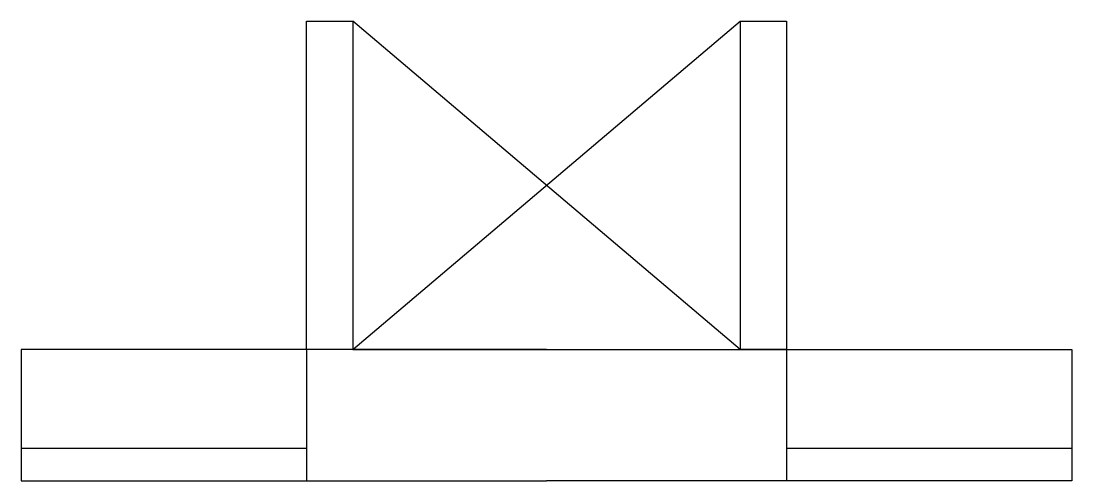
# Model space of a CAD drawing. Header units: millimetres. Extents: x -80 to 80, y -45 to 25.
import ezdxf

# ---------------------------------------------------------------- set-up
doc = ezdxf.new("R2010")
doc.units = ezdxf.units.MM
doc.layers.get('0').update_dxf_attribs({"linetype": 'CONTINUOUS'})

msp = doc.modelspace()

# ---------------------------------------------------------------- linework, layer by layer
for p, q in [((29.5, 25), (36.56, 25)), ((29.5, 25), (29.5, -25)), ((36.56, 25), (36.56, -25)), ((0, -25), (-80, -25)), ((-80, -25), (-80, -45)), ((-36.56, -25), (-36.56, -45)), ((-29.5, -25), (29.5, -25)), ((0, -25), (80, -25)), ((36.56, -25), (29.5, -25)), ((36.56, -25), (36.56, -45)), ((80, -25), (80, -45)), ((-80, -40), (-36.56, -40)), ((36.56, -40), (80, -40)), ((-80, -45), (0, -45)), ((80, -45), (0, -45))]:
    msp.add_line(p, q)
msp.add_lwpolyline([(-29.5, 25), (-29.5, -25), (29.5, 25), (29.5, -25), (-29.5, 25), (-29.5, -25), (-36.56, -25), (-36.56, 25)], close=True)

doc.saveas('drawing.dxf')
